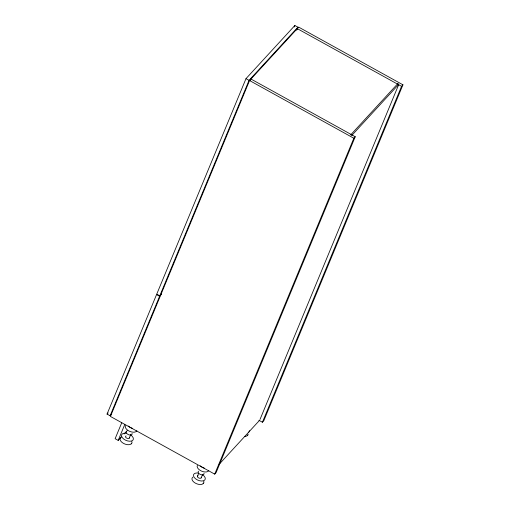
<?xml version="1.0" encoding="UTF-8"?>
<svg xmlns="http://www.w3.org/2000/svg" width="510" height="510" viewBox="0 0 510 510"><rect width="100%" height="100%" fill="white"/><g stroke="black" fill="none" stroke-linecap="round" stroke-linejoin="round"><path stroke-width="0.76" d="M111.722 414.018L110.115 415.771L107.055 414.082L156.551 294.595L159.605 296.284L161.217 294.531M250.346 80.491L250.958 79.024L355.234 136.725L216.093 472.63L214.704 474.141L110.428 416.44L249.569 80.535L298.669 27.119L402.945 84.813L401.555 86.33L297.279 28.63L296.673 30.103L297.91 27.189L294.85 25.5L245.992 78.655L156.748 294.111L159.802 295.806L161.415 294.053M110.115 415.771L159.605 296.284M159.802 295.806L249.052 80.344L297.91 27.189M121.756 422.714L115.132 438.708L118.186 440.398L121.386 436.911M118.186 440.398L124.81 424.403M294.244 26.973L294.85 25.5M129.298 438.052L130.732 434.59M197.517 476.149L198.664 473.376M201.208 477.844L202.648 474.383M214.704 474.141L353.838 138.236L355.234 136.725M260.03 419.405L398.559 84.972M258.94 420.31L262.414 422.235L401.555 86.33M402.945 84.813L263.804 420.718L262.414 422.235M131.835 441.43A6.286 3.5 22.5 0 1 131.72 443.324L131.223 443.821M248.089 434.15A6.286 3.5 22.5 0 1 247.828 435.036L247.331 435.534M107.055 414.082L108.133 412.915M124.057 434.01L127.258 430.523M131.688 443.311L131.044 444.012A6.267 3.487 22.5 0 1 125.014 444.076A6.267 3.487 22.5 0 1 120.188 439.958L120.06 438.957A6.286 3.5 22.5 0 1 120.959 437.37M219.09 464.355L259.73 420.144M247.796 435.024L247.152 435.725A6.267 3.487 22.5 0 1 244.896 436.42M203.133 483.607L203.605 483.104L202.954 483.805A6.267 3.487 22.5 0 1 196.924 483.862A6.267 3.487 22.5 0 1 192.098 479.751L191.97 478.75A6.286 3.5 22.5 0 1 192.869 477.162M249.569 80.535L353.838 138.236M245.992 78.655L249.052 80.344M249.511 430.657A6.286 3.5 22.5 0 1 248.612 432.244M201.246 477.232A2.04 1.135 22.5 0 1 200.124 478.303A2.04 1.135 22.5 0 1 197.74 477.207A2.04 1.135 22.5 0 1 198.046 475.76M203.987 473.203A3.143 1.747 22.5 0 1 200.596 474.523A3.143 1.747 22.5 0 1 198.556 471.176M208.8 470.603A6.286 3.5 22.5 0 1 201.361 471.036A6.286 3.5 22.5 0 1 197.395 465.356M203.745 481.223A6.286 3.5 22.5 0 1 203.63 483.117M202.515 474.721A6.286 3.5 22.5 0 1 203.426 480.796A6.286 3.5 22.5 0 1 194.1 477.296A6.286 3.5 22.5 0 1 198.033 473.038M204.325 468.116A6.286 3.5 22.5 0 1 200.194 465.834M129.336 437.446A2.04 1.135 22.5 0 1 128.208 438.511A2.04 1.135 22.5 0 1 125.823 437.414A2.04 1.135 22.5 0 1 126.129 435.967M132.071 433.417A3.143 1.747 22.5 0 1 128.686 434.737A3.143 1.747 22.5 0 1 126.646 431.383M136.884 430.81A6.286 3.5 22.5 0 1 129.451 431.243A6.286 3.5 22.5 0 1 125.485 425.563M130.605 434.928A6.286 3.5 22.5 0 1 131.516 441.003A6.286 3.5 22.5 0 1 122.183 437.503A6.286 3.5 22.5 0 1 126.123 433.245M132.415 428.323A6.286 3.5 22.5 0 1 128.284 426.041M397.787 83.64L350.727 134.831L351.804 135.43L398.865 84.233L397.787 83.64"/></g></svg>
